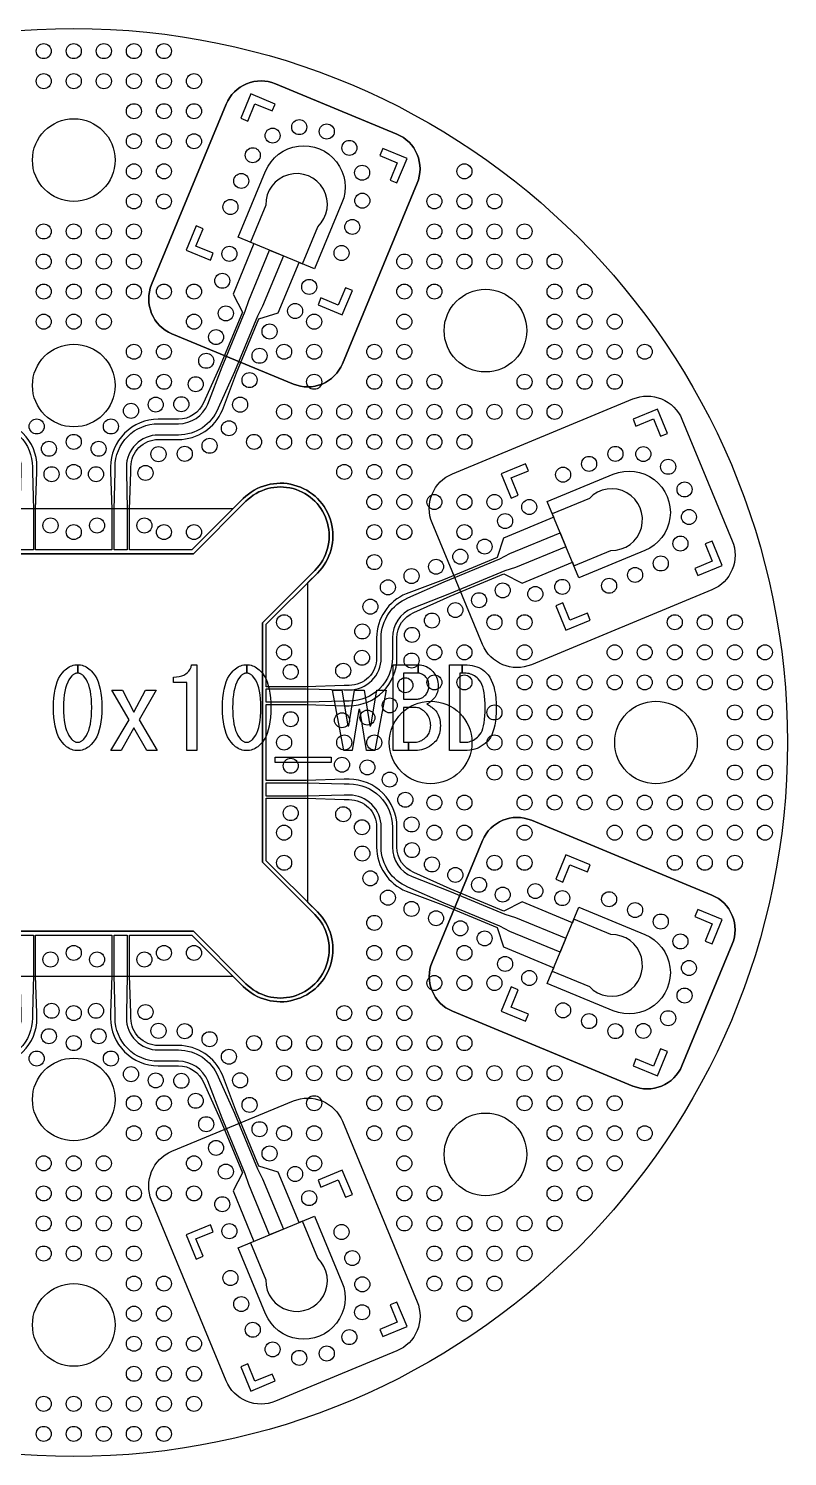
# Model space of a CAD drawing. Extents: x -19 to 105, y -19 to 19.
# Drawn here: x 84.8 to 105, y -19 to 19 of the extents above; entities that cross this region are included whole.
import ezdxf

# ---------------------------------------------------------------- set-up
doc = ezdxf.new("R2010")
doc.units = 0
for name, color, linetype in [('Cavity', 191, 'Continuous'), ('IMG', 7, 'Continuous'), ('l1', 1, 'Continuous'), ('l2', 3, 'Continuous'), ('l3', 30, 'Continuous'), ('nc_l1-l3', 5, 'Continuous'), ('nc_l2-l3', 212, 'Continuous'), ('outline', 150, 'Continuous')]:
    doc.layers.add(name, color=color, linetype=linetype)

msp = doc.modelspace()

# ---------------------------------------------------------------- linework, layer by layer
at = {"layer": 'Cavity'}
for points in [[(93.152, 10.0804), (95.142, 14.8845, 0.4142136), (94.6008, 16.1911), (91.3672, 17.5305, 0.4142136), (90.0606, 16.9893), (88.0707, 12.1851, 0.4142024), (88.6119, 10.8786), (91.8454, 9.5392, 0.4142136)], [(96.0804, 7.152), (100.8845, 9.142, -0.4142136), (102.1911, 8.6008), (103.5305, 5.3672, -0.4142136), (102.9893, 4.0606), (98.1851, 2.0707, -0.4142024), (96.8786, 2.6119), (95.5392, 5.8454, -0.4142136)], [(92.225, -4.2451), (92.4899, -4.5101, -1.0000253), (90.51, -6.4899), (90.2451, -6.225), (81.7549, -6.225), (81.49, -6.4899, -1.0000253), (79.5101, -4.5101), (79.775, -4.2451), (79.775, 4.2451), (79.5101, 4.5101, -1.0000253), (81.49, 6.4899), (81.7549, 6.225), (90.2451, 6.225), (90.51, 6.4899, -1.0000253), (92.4899, 4.5101), (92.225, 4.2451)], [(96.0804, -7.152), (100.8845, -9.142, 0.4142136), (102.1911, -8.6008), (103.5305, -5.3672, 0.4142136), (102.9893, -4.0606), (98.1851, -2.0707, 0.4142024), (96.8786, -2.6119), (95.5392, -5.8454, 0.4142136)], [(93.152, -10.0804), (95.142, -14.8845, -0.4142136), (94.6008, -16.1911), (91.3672, -17.5305, -0.4142136), (90.0606, -16.9893), (88.0707, -12.1851, -0.4142024), (88.6119, -10.8786), (91.8454, -9.5392, -0.4142136)]]:
    msp.add_lwpolyline(points, format="xyb", close=True, dxfattribs=at)
at = {"layer": 'IMG'}
for points in [[(85.7399, 1.905), (85.7731, 1.9362), (85.8069, 1.9641), (85.8415, 1.9887), (85.8768, 2.01), (85.9128, 2.0281), (85.9494, 2.0428), (85.9868, 2.0543), (86.0249, 2.0625), (86.0637, 2.0674), (86.1032, 2.0691), (86.1113, 2.0687), (86.1113, 1.8461), (86.1032, 1.8464), (86.0869, 1.8457), (86.0708, 1.8436), (86.055, 1.8401), (86.0394, 1.8352), (86.0241, 1.8288), (86.009, 1.8211), (85.9941, 1.812), (85.9794, 1.8014), (85.965, 1.7895), (85.9508, 1.7761), (85.9085, 1.7255), (85.8707, 1.6674), (85.8373, 1.6017), (85.8083, 1.5286), (85.7838, 1.448), (85.7638, 1.3599), (85.7482, 1.2642), (85.7371, 1.1611), (85.7304, 1.0505), (85.7282, 0.9324), (85.7304, 0.8099), (85.7371, 0.6956), (85.7482, 0.5896), (85.7638, 0.4917), (85.7838, 0.4021), (85.8083, 0.3206), (85.8373, 0.2474), (85.8707, 0.1824), (85.9085, 0.1255), (85.9508, 0.0769), (85.965, 0.0635), (85.9794, 0.0516), (85.9941, 0.041), (86.009, 0.0319), (86.0241, 0.0241), (86.0394, 0.0178), (86.055, 0.0129), (86.0708, 0.0094), (86.0869, 0.0073), (86.1032, 0.0066), (86.1195, 0.0073), (86.1355, 0.0094), (86.1513, 0.0129), (86.1669, 0.0178), (86.1823, 0.0241), (86.1974, 0.0319), (86.2123, 0.041), (86.2269, 0.0516), (86.2413, 0.0635), (86.2555, 0.0769), (86.2978, 0.1255), (86.3357, 0.1824), (86.3691, 0.2474), (86.398, 0.3206), (86.4225, 0.4021), (86.4426, 0.4917), (86.4581, 0.5896), (86.4693, 0.6956), (86.476, 0.8099), (86.4782, 0.9324), (86.476, 1.0526), (86.4693, 1.1649), (86.4581, 1.2691), (86.4426, 1.3655), (86.4225, 1.4538), (86.398, 1.5342), (86.3691, 1.6066), (86.3357, 1.6711), (86.2978, 1.7276), (86.2555, 1.7761), (86.2413, 1.7895), (86.2269, 1.8014), (86.2123, 1.812), (86.1974, 1.8211), (86.1823, 1.8288), (86.1669, 1.8352), (86.1513, 1.8401), (86.1355, 1.8436), (86.1195, 1.8457), (86.1113, 1.8461), (86.1113, 2.0687), (86.1427, 2.0674), (86.1815, 2.0625), (86.2195, 2.0543), (86.2569, 2.0428), (86.2936, 2.0281), (86.3296, 2.01), (86.3649, 1.9887), (86.3994, 1.9641), (86.4333, 1.9362), (86.4665, 1.905), (86.5199, 1.8447), (86.5677, 1.7761), (86.6099, 1.6993), (86.6465, 1.6144), (86.6774, 1.5212), (86.7027, 1.4199), (86.7224, 1.3103), (86.7365, 1.1925), (86.7449, 1.0665), (86.7477, 0.9324), (86.7449, 0.7959), (86.7365, 0.668), (86.7224, 0.5484), (86.7027, 0.4374), (86.6774, 0.3347), (86.6465, 0.2405), (86.6099, 0.1547), (86.5677, 0.0774), (86.5199, 0.0084), (86.4665, -0.052), (86.4333, -0.0832), (86.3994, -0.1111), (86.3649, -0.1357), (86.3296, -0.157), (86.2936, -0.1751), (86.2569, -0.1898), (86.2195, -0.2013), (86.1815, -0.2095), (86.1427, -0.2144), (86.1032, -0.2161), (86.0637, -0.2144), (86.0249, -0.2095), (85.9868, -0.2013), (85.9494, -0.1898), (85.9128, -0.1751), (85.8768, -0.157), (85.8415, -0.1357), (85.8069, -0.1111), (85.7731, -0.0832), (85.7399, -0.052), (85.6865, 0.0084), (85.6387, 0.0774), (85.5965, 0.1547), (85.5599, 0.2405), (85.529, 0.3347), (85.5037, 0.4374), (85.484, 0.5484), (85.4699, 0.668), (85.4615, 0.7959), (85.4587, 0.9324), (85.4615, 1.0665), (85.4699, 1.1925), (85.484, 1.3103), (85.5037, 1.4199), (85.529, 1.5212), (85.5599, 1.6144), (85.5965, 1.6993), (85.6387, 1.7761), (85.6865, 1.8447)], [(89.0094, -0.2161), (89.0094, 1.6003), (88.6579, 1.6003), (88.6579, 1.7409), (88.7365, 1.7442), (88.8083, 1.7541), (88.8734, 1.7705), (88.9316, 1.7934), (88.9831, 1.823), (89.0277, 1.8591), (89.0656, 1.9017), (89.0966, 1.9509), (89.1209, 2.0067), (89.1383, 2.0691), (89.279, 2.0691), (89.279, -0.2161)], [(90.2399, 1.905), (90.2731, 1.9362), (90.3069, 1.9641), (90.3415, 1.9887), (90.3768, 2.01), (90.4128, 2.0281), (90.4494, 2.0428), (90.4868, 2.0543), (90.5249, 2.0625), (90.5637, 2.0674), (90.6032, 2.0691), (90.6113, 2.0687), (90.6113, 1.8461), (90.6032, 1.8464), (90.5869, 1.8457), (90.5708, 1.8436), (90.555, 1.8401), (90.5394, 1.8352), (90.5241, 1.8288), (90.509, 1.8211), (90.4941, 1.812), (90.4794, 1.8014), (90.465, 1.7895), (90.4508, 1.7761), (90.4085, 1.7255), (90.3707, 1.6674), (90.3373, 1.6017), (90.3083, 1.5286), (90.2838, 1.448), (90.2638, 1.3599), (90.2482, 1.2642), (90.2371, 1.1611), (90.2304, 1.0505), (90.2282, 0.9324), (90.2304, 0.8099), (90.2371, 0.6956), (90.2482, 0.5896), (90.2638, 0.4917), (90.2838, 0.4021), (90.3083, 0.3206), (90.3373, 0.2474), (90.3707, 0.1824), (90.4085, 0.1255), (90.4508, 0.0769), (90.465, 0.0635), (90.4794, 0.0516), (90.4941, 0.041), (90.509, 0.0319), (90.5241, 0.0241), (90.5394, 0.0178), (90.555, 0.0129), (90.5708, 0.0094), (90.5869, 0.0073), (90.6032, 0.0066), (90.6195, 0.0073), (90.6355, 0.0094), (90.6513, 0.0129), (90.6669, 0.0178), (90.6823, 0.0241), (90.6974, 0.0319), (90.7123, 0.041), (90.7269, 0.0516), (90.7413, 0.0635), (90.7555, 0.0769), (90.7978, 0.1255), (90.8357, 0.1824), (90.8691, 0.2474), (90.898, 0.3206), (90.9225, 0.4021), (90.9426, 0.4917), (90.9581, 0.5896), (90.9693, 0.6956), (90.976, 0.8099), (90.9782, 0.9324), (90.976, 1.0526), (90.9693, 1.1649), (90.9581, 1.2691), (90.9426, 1.3655), (90.9225, 1.4538), (90.898, 1.5342), (90.8691, 1.6066), (90.8357, 1.6711), (90.7978, 1.7276), (90.7555, 1.7761), (90.7413, 1.7895), (90.7269, 1.8014), (90.7123, 1.812), (90.6974, 1.8211), (90.6823, 1.8288), (90.6669, 1.8352), (90.6513, 1.8401), (90.6355, 1.8436), (90.6195, 1.8457), (90.6113, 1.8461), (90.6113, 2.0687), (90.6427, 2.0674), (90.6815, 2.0625), (90.7195, 2.0543), (90.7569, 2.0428), (90.7936, 2.0281), (90.8296, 2.01), (90.8649, 1.9887), (90.8994, 1.9641), (90.9333, 1.9362), (90.9665, 1.905), (91.0199, 1.8447), (91.0677, 1.7761), (91.1099, 1.6993), (91.1465, 1.6144), (91.1774, 1.5212), (91.2027, 1.4199), (91.2224, 1.3103), (91.2365, 1.1925), (91.2449, 1.0665), (91.2477, 0.9324), (91.2449, 0.7959), (91.2365, 0.668), (91.2224, 0.5484), (91.2027, 0.4374), (91.1774, 0.3347), (91.1465, 0.2405), (91.1099, 0.1547), (91.0677, 0.0774), (91.0199, 0.0084), (90.9665, -0.052), (90.9333, -0.0832), (90.8994, -0.1111), (90.8649, -0.1357), (90.8296, -0.157), (90.7936, -0.1751), (90.7569, -0.1898), (90.7195, -0.2013), (90.6815, -0.2095), (90.6427, -0.2144), (90.6032, -0.2161), (90.5637, -0.2144), (90.5249, -0.2095), (90.4868, -0.2013), (90.4494, -0.1898), (90.4128, -0.1751), (90.3768, -0.157), (90.3415, -0.1357), (90.3069, -0.1111), (90.2731, -0.0832), (90.2399, -0.052), (90.1865, 0.0084), (90.1387, 0.0774), (90.0965, 0.1547), (90.0599, 0.2405), (90.029, 0.3347), (90.0037, 0.4374), (89.984, 0.5484), (89.9699, 0.668), (89.9615, 0.7959), (89.9587, 0.9324), (89.9615, 1.0665), (89.9699, 1.1925), (89.984, 1.3103), (90.0037, 1.4199), (90.029, 1.5212), (90.0599, 1.6144), (90.0965, 1.6993), (90.1387, 1.7761), (90.1865, 1.8447)], [(95.5251, 1.9284), (95.5585, 1.8926), (95.5883, 1.8553), (95.6147, 1.8166), (95.6376, 1.7766), (95.6569, 1.7351), (95.6727, 1.6922), (95.685, 1.6479), (95.6938, 1.6022), (95.6991, 1.5551), (95.7008, 1.5066), (95.6995, 1.463), (95.6957, 1.4213), (95.6892, 1.3814), (95.6802, 1.3434), (95.6686, 1.3074), (95.6544, 1.2731), (95.6377, 1.2408), (95.6183, 1.2103), (95.5964, 1.1817), (95.5719, 1.155), (95.5512, 1.1347), (95.5312, 1.1161), (95.5118, 1.0991), (95.4932, 1.0838), (95.4753, 1.07), (95.458, 1.058), (95.4415, 1.0475), (95.4257, 1.0388), (95.4106, 1.0316), (95.3962, 1.0261), (95.4215, 1.0119), (95.4458, 0.9975), (95.4693, 0.9829), (95.4918, 0.968), (95.5133, 0.9529), (95.534, 0.9375), (95.5537, 0.9219), (95.5724, 0.9061), (95.5902, 0.89), (95.6071, 0.8738), (95.636, 0.8421), (95.6619, 0.8081), (95.6848, 0.7718), (95.7046, 0.7331), (95.7213, 0.6921), (95.7351, 0.6488), (95.7457, 0.6031), (95.7533, 0.555), (95.7579, 0.5046), (95.7594, 0.4519), (95.7579, 0.3947), (95.7533, 0.3403), (95.7457, 0.2888), (95.7351, 0.24), (95.7213, 0.1941), (95.7046, 0.1509), (95.6848, 0.1106), (95.6619, 0.0731), (95.636, 0.0384), (95.6071, 0.0066), (95.5619, -0.0357), (95.5152, -0.0736), (95.4672, -0.107), (95.4177, -0.1359), (95.3669, -0.1604), (95.3146, -0.1805), (95.2609, -0.196), (95.2058, -0.2072), (95.1494, -0.2139), (95.0915, -0.2161), (94.9098, -0.2161), (94.9098, 0.0066), (95.0446, 0.0066), (95.0838, 0.008), (95.1219, 0.0122), (95.1588, 0.0192), (95.1946, 0.0291), (95.2292, 0.0417), (95.2626, 0.0572), (95.2948, 0.0755), (95.3258, 0.0966), (95.3557, 0.1205), (95.3844, 0.1472), (95.4067, 0.1713), (95.4266, 0.1969), (95.4442, 0.2238), (95.4594, 0.2522), (95.4723, 0.282), (95.4829, 0.3131), (95.4911, 0.3457), (95.4969, 0.3797), (95.5004, 0.4151), (95.5016, 0.4519), (95.5003, 0.4932), (95.4965, 0.533), (95.49, 0.5711), (95.481, 0.6075), (95.4694, 0.6423), (95.4552, 0.6755), (95.4385, 0.707), (95.4191, 0.7369), (95.3972, 0.7651), (95.3727, 0.7917), (95.3446, 0.8184), (95.3165, 0.8424), (95.2883, 0.8634), (95.2602, 0.8817), (95.2321, 0.8972), (95.204, 0.9099), (95.1758, 0.9197), (95.1477, 0.9267), (95.1196, 0.9309), (95.0915, 0.9324), (94.7751, 0.9324), (94.7751, 0.0066), (94.9098, 0.0066), (94.9098, -0.2161), (94.5055, -0.2161), (94.5055, 2.0691), (95.1149, 2.0691), (95.1675, 2.0677), (95.1723, 2.0673), (95.1723, 1.8459), (95.1618, 1.8464), (94.7751, 1.8464), (94.7751, 1.155), (95.1266, 1.155), (95.152, 1.1559), (95.1768, 1.1588), (95.2008, 1.1634), (95.2241, 1.17), (95.2467, 1.1784), (95.2687, 1.1888), (95.2899, 1.2009), (95.3104, 1.215), (95.3302, 1.2309), (95.3493, 1.2488), (95.3693, 1.2703), (95.3872, 1.2928), (95.4031, 1.3163), (95.4168, 1.3406), (95.4284, 1.3659), (95.4379, 1.3922), (95.4453, 1.4194), (95.4505, 1.4475), (95.4537, 1.4766), (95.4547, 1.5066), (95.4539, 1.5363), (95.4515, 1.5647), (95.4474, 1.5916), (95.4416, 1.6172), (95.4342, 1.6413), (95.4252, 1.6641), (95.4145, 1.6854), (95.4022, 1.7053), (95.3883, 1.7238), (95.3727, 1.7409), (95.3516, 1.761), (95.3305, 1.7789), (95.3094, 1.7947), (95.2883, 1.8084), (95.2672, 1.82), (95.2462, 1.8295), (95.2251, 1.8369), (95.204, 1.8422), (95.1829, 1.8454), (95.1723, 1.8459), (95.1723, 2.0673), (95.2176, 2.0634), (95.265, 2.0564), (95.3099, 2.0466), (95.3522, 2.0339), (95.3919, 2.0184), (95.4291, 2.0002), (95.4637, 1.9791), (95.4956, 1.9552)], [(96.9782, 1.8581), (97.0294, 1.8002), (97.0752, 1.7344), (97.1156, 1.6606), (97.1507, 1.5788), (97.1803, 1.489), (97.2046, 1.3913), (97.2235, 1.2856), (97.2369, 1.1719), (97.245, 1.0502), (97.2477, 0.9206), (97.2453, 0.7935), (97.2379, 0.6745), (97.2256, 0.5638), (97.2083, 0.4613), (97.1862, 0.3669), (97.1591, 0.2808), (97.1271, 0.2029), (97.0902, 0.1331), (97.0484, 0.0716), (97.0016, 0.0183), (96.9535, -0.0262), (96.9027, -0.0661), (96.8494, -0.1012), (96.7935, -0.1317), (96.735, -0.1575), (96.674, -0.1786), (96.6103, -0.195), (96.5441, -0.2067), (96.4753, -0.2137), (96.404, -0.2161), (96.0055, -0.2161), (96.0055, 2.0691), (96.3395, 2.0691), (96.3395, 1.8464), (96.2751, 1.8464), (96.2751, 0.0066), (96.404, 0.0066), (96.4457, 0.0082), (96.4865, 0.0131), (96.5263, 0.0213), (96.5652, 0.0328), (96.6032, 0.0476), (96.6402, 0.0656), (96.6763, 0.087), (96.7115, 0.1116), (96.7457, 0.1395), (96.779, 0.1706), (96.8124, 0.2098), (96.8422, 0.2569), (96.8686, 0.312), (96.8915, 0.375), (96.9108, 0.446), (96.9266, 0.525), (96.9389, 0.612), (96.9477, 0.7069), (96.953, 0.8098), (96.9547, 0.9206), (96.9529, 1.0338), (96.9472, 1.1391), (96.9379, 1.2363), (96.9247, 1.3256), (96.9079, 1.407), (96.8872, 1.4803), (96.8629, 1.5457), (96.8347, 1.6031), (96.8029, 1.6526), (96.7672, 1.6941), (96.7362, 1.723), (96.704, 1.7489), (96.6706, 1.7718), (96.636, 1.7916), (96.6003, 1.8083), (96.5633, 1.822), (96.5253, 1.8327), (96.486, 1.8403), (96.4456, 1.8449), (96.404, 1.8464), (96.3395, 1.8464), (96.3395, 2.0691), (96.404, 2.0691), (96.4751, 2.067), (96.5432, 2.0606), (96.6082, 2.0501), (96.6702, 2.0353), (96.7292, 2.0163), (96.7851, 1.9931), (96.8379, 1.9657), (96.8877, 1.9341), (96.9345, 1.8982)], [(87.7438, 0.6042), (88.2243, -0.2161), (87.943, -0.2161), (87.6032, 0.3933), (87.2633, -0.2161), (86.9821, -0.2161), (87.4743, 0.6042), (87.0172, 1.3894), (87.2985, 1.3894), (87.6032, 0.8034), (87.9079, 1.3894), (88.1891, 1.3894)], [(93.193, -0.2161), (92.8883, 1.3894), (93.1344, 1.3894), (93.2985, 0.4402), (93.3219, 0.4402), (93.4743, 1.3894), (93.7321, 1.3894), (93.8844, 0.4402), (93.9079, 0.4402), (94.0719, 1.3894), (94.318, 1.3894), (94.0133, -0.2161), (93.7907, -0.2161), (93.6149, 0.8738), (93.5915, 0.8738), (93.4157, -0.2161)], [(91.3649, -0.5325), (91.3649, -0.3919), (92.8532, -0.3919), (92.8532, -0.5325)]]:
    msp.add_lwpolyline(points, close=True, dxfattribs=at)
msp.add_circle((86, 0), 19, dxfattribs=at)
at = {"layer": 'l1'}
for points in [[(91.8454, 9.5392), (88.6119, 10.8786, -0.4142024), (88.0707, 12.1851), (90.0606, 16.9893, -0.4142136), (91.3672, 17.5305), (94.6008, 16.1911, -0.4142136), (95.142, 14.8845), (93.152, 10.0804, -0.4142136)], [(96.0804, 7.152), (100.8845, 9.142, -0.4142136), (102.1911, 8.6008), (103.5305, 5.3672, -0.4142136), (102.9893, 4.0606), (98.1851, 2.0707, -0.4142024), (96.8786, 2.6119), (95.5392, 5.8454, -0.4142136)], [(92.225, -4.2451), (92.4899, -4.5101, -1.0000253), (90.51, -6.4899), (90.2451, -6.225), (81.7549, -6.225), (81.49, -6.4899, -1.0000253), (79.5101, -4.5101), (79.775, -4.2451), (79.775, 4.2451), (79.5101, 4.5101, -1.0000253), (81.49, 6.4899), (81.7549, 6.225), (90.2451, 6.225), (90.51, 6.4899, -1.0000253), (92.4899, 4.5101), (92.225, 4.2451)], [(95.5392, -5.8454), (96.8786, -2.6119, -0.4142024), (98.1851, -2.0707), (102.9893, -4.0606, -0.4142136), (103.5305, -5.3672), (102.1911, -8.6008, -0.4142136), (100.8845, -9.142), (96.0804, -7.152, -0.4142136)], [(93.152, -10.0804), (95.142, -14.8845, -0.4142136), (94.6008, -16.1911), (91.3672, -17.5305, -0.4142136), (90.0606, -16.9893), (88.0707, -12.1851, -0.4142024), (88.6119, -10.8786), (91.8454, -9.5392, -0.4142136)]]:
    msp.add_lwpolyline(points, format="xyb", close=True, dxfattribs=at)
msp.add_circle((86, 0), 19, dxfattribs=at)
at = {"layer": 'l2'}
for points in [[(90.446, 16.6132), (90.6308, 16.5366), (90.8221, 16.9986), (91.2841, 16.8072), (91.3606, 16.992), (90.7139, 17.2599)], [(94.8714, 15.5378), (94.2246, 15.8057), (94.1481, 15.6209), (94.61, 15.4296), (94.4187, 14.9676), (94.6035, 14.8911)], [(88.9918, 13.1024), (89.6385, 12.8346), (89.7151, 13.0193), (89.2531, 13.2107), (89.4445, 13.6726), (89.2597, 13.7492)], [(93.4172, 12.0271), (93.2324, 12.1036), (93.041, 11.6417), (92.5791, 11.833), (92.5026, 11.6482), (93.1493, 11.3804)], [(100.8911, 8.6035), (100.9676, 8.4187), (101.4296, 8.61), (101.6209, 8.1481), (101.8057, 8.2246), (101.5378, 8.8714)], [(97.3804, 7.1493), (97.6482, 6.5026), (97.833, 6.5791), (97.6417, 7.041), (98.1036, 7.2324), (98.0271, 7.4172)], [(103.2599, 4.7139), (102.992, 5.3606), (102.8072, 5.2841), (102.9986, 4.8221), (102.5366, 4.6308), (102.6132, 4.446)], [(99.7492, 3.2597), (99.6726, 3.4445), (99.2107, 3.2531), (99.0193, 3.7151), (98.8346, 3.6385), (99.1024, 2.9918)], [(99.1024, -2.9918), (98.8346, -3.6385), (99.0193, -3.7151), (99.2107, -3.2531), (99.6726, -3.4445), (99.7492, -3.2597)], [(102.6132, -4.446), (102.5366, -4.6308), (102.9986, -4.8221), (102.8072, -5.2841), (102.992, -5.3606), (103.2599, -4.7139)], [(98.0271, -7.4172), (98.1036, -7.2324), (97.6417, -7.041), (97.833, -6.5791), (97.6482, -6.5026), (97.3804, -7.1493)], [(101.5378, -8.8714), (101.8057, -8.2246), (101.6209, -8.1481), (101.4296, -8.61), (100.9676, -8.4187), (100.8911, -8.6035)], [(93.1493, -11.3804), (92.5026, -11.6482), (92.5791, -11.833), (93.041, -11.6417), (93.2324, -12.1036), (93.4172, -12.0271)], [(89.2597, -13.7492), (89.4445, -13.6726), (89.2531, -13.2107), (89.7151, -13.0193), (89.6385, -12.8346), (88.9918, -13.1024)], [(94.6035, -14.8911), (94.4187, -14.9676), (94.61, -15.4296), (94.1481, -15.6209), (94.2246, -15.8057), (94.8714, -15.5378)], [(90.7139, -17.2599), (91.3606, -16.992), (91.2841, -16.8072), (90.8221, -16.9986), (90.6308, -16.5366), (90.446, -16.6132)]]:
    msp.add_lwpolyline(points, close=True, dxfattribs=at)
msp.add_lwpolyline([(83.75, -8.6034, 0.4142136), (85.02, -7.3334), (85.02, -7.2), (84.985, -6.2), (84.985, -5.125), (87.015, -5.125), (87.015, -6.2), (86.98, -7.2), (86.98, -7.3334, 0.4142136), (88.25, -8.6034), (88.7836, -8.6034, -0.3033653), (89.4581, -9.054), (89.8967, -10.0216), (90.4899, -11.4536), (90.2404, -11.9358), (90.7953, -13.2754), (90.7029, -13.3137), (91.1118, -14.3009, 1.5353237), (92.4976, -13.7268), (92.0887, -12.7397), (91.9964, -12.778), (91.4415, -11.4383), (90.9241, -11.2738), (90.331, -9.8418), (89.957, -8.8474, 0.3033543), (88.7836, -8.0634), (88.25, -8.0634, -0.4142136), (87.52, -7.3334), (87.52, -7.2), (87.485, -6.2), (87.485, -5.125), (89.1451, -5.125), (90.51, -6.4899, 1.0000253), (92.4899, -4.5101), (91.125, -3.1451), (91.125, -1.485), (92.2, -1.485), (93.2, -1.52), (93.3334, -1.52, -0.4142136), (94.0634, -2.25), (94.0634, -2.7836, 0.3033675), (94.8474, -3.957), (95.8418, -4.331), (97.2738, -4.9241), (97.4383, -5.4415), (98.778, -5.9964), (98.7397, -6.0887), (99.7268, -6.4976, 1.5354967), (100.3009, -5.1118), (99.3137, -4.7029), (99.2754, -4.7953), (97.9358, -4.2404), (97.4536, -4.4899), (96.0216, -3.8967), (95.054, -3.4581, -0.3033422), (94.6034, -2.7836), (94.6034, -2.25, 0.4142136), (93.3334, -0.98), (93.2, -0.98), (92.2, -1.015), (91.125, -1.015), (91.125, 1.015), (92.2, 1.015), (93.2, 0.98), (93.3334, 0.98, 0.4142136), (94.6034, 2.25), (94.6034, 2.7836, -0.3033653), (95.054, 3.4581), (96.0216, 3.8967), (97.4536, 4.4899), (97.9358, 4.2404), (99.2754, 4.7953), (99.3137, 4.7029), (100.3009, 5.1118, 1.5353237), (99.7268, 6.4976), (98.7397, 6.0887), (98.778, 5.9964), (97.4383, 5.4415), (97.2738, 4.9241), (95.8418, 4.331), (94.8474, 3.957, 0.3033543), (94.0634, 2.7836), (94.0634, 2.25, -0.4142136), (93.3334, 1.52), (93.2, 1.52), (92.2, 1.485), (91.125, 1.485), (91.125, 3.1451), (92.4899, 4.5101, 1.0000253), (90.51, 6.4899), (89.1451, 5.125), (87.485, 5.125), (87.485, 6.2), (87.52, 7.2), (87.52, 7.3334, -0.4142136), (88.25, 8.0634), (88.7836, 8.0634, 0.3033675), (89.957, 8.8474), (90.331, 9.8418), (90.9241, 11.2738), (91.4415, 11.4383), (91.9964, 12.778), (92.0887, 12.7397), (92.4976, 13.7268, 1.5354967), (91.1118, 14.3009), (90.7029, 13.3137), (90.7953, 13.2754), (90.2404, 11.9358), (90.4899, 11.4536), (89.8967, 10.0216), (89.4581, 9.054, -0.3033422), (88.7836, 8.6034), (88.25, 8.6034, 0.4142136), (86.98, 7.3334), (86.98, 7.2), (87.015, 6.2), (87.015, 5.125), (84.985, 5.125), (84.985, 6.2), (85.02, 7.2), (85.02, 7.3334, 0.4142136), (83.75, 8.6034)], format="xyb", dxfattribs=at)
for points in [[(84.9, 7.2), (84.925, 6.2), (84.925, 5.125), (84.575, 5.125), (84.575, 6.2), (84.6, 7.2), (84.6, 7.3334, 0.4142136), (83.75, 8.1834), (83.2164, 8.1834, -0.3033471), (82.1539, 8.8933), (81.7245, 9.8647), (81.1122, 11.3429), (80.9743, 11.6105), (80.4194, 12.9502), (80.7889, 13.1032), (81.3438, 11.7636), (81.4355, 11.4769), (82.0478, 9.9987), (82.4311, 9.0081, 0.3033413), (83.2164, 8.4834), (83.75, 8.4834, -0.4142136), (84.9, 7.3334)], [(87.4, 7.2), (87.425, 6.2), (87.425, 5.125), (87.075, 5.125), (87.075, 6.2), (87.1, 7.2), (87.1, 7.3334, -0.4142136), (88.25, 8.4834), (88.7836, 8.4834, 0.3033413), (89.5689, 9.0081), (89.9522, 9.9987), (90.5645, 11.4769), (90.6562, 11.7636), (91.2111, 13.1032), (91.5806, 12.9502), (91.0257, 11.6105), (90.8878, 11.3429), (90.2755, 9.8647), (89.8461, 8.8933, -0.3033471), (88.7836, 8.1834), (88.25, 8.1834, 0.4142136), (87.4, 7.3334)], [(93.2, 1.1), (92.2, 1.075), (91.125, 1.075), (91.125, 1.425), (92.2, 1.425), (93.2, 1.4), (93.3334, 1.4, 0.4142136), (94.1834, 2.25), (94.1834, 2.7836, -0.3033471), (94.8933, 3.8461), (95.8647, 4.2755), (97.3429, 4.8878), (97.6105, 5.0257), (98.9502, 5.5806), (99.1032, 5.2111), (97.7636, 4.6562), (97.4769, 4.5645), (95.9987, 3.9522), (95.0081, 3.5689, 0.3033413), (94.4834, 2.7836), (94.4834, 2.25, -0.4142136), (93.3334, 1.1)], [(93.2, -1.4), (92.2, -1.425), (91.125, -1.425), (91.125, -1.075), (92.2, -1.075), (93.2, -1.1), (93.3334, -1.1, -0.4142136), (94.4834, -2.25), (94.4834, -2.7836, 0.3033413), (95.0081, -3.5689), (95.9987, -3.9522), (97.4769, -4.5645), (97.7636, -4.6562), (99.1032, -5.2111), (98.9502, -5.5806), (97.6105, -5.0257), (97.3429, -4.8878), (95.8647, -4.2755), (94.8933, -3.8461, -0.3033471), (94.1834, -2.7836), (94.1834, -2.25, 0.4142136), (93.3334, -1.4)], [(84.6, -7.2), (84.575, -6.2), (84.575, -5.125), (84.925, -5.125), (84.925, -6.2), (84.9, -7.2), (84.9, -7.3334, -0.4142136), (83.75, -8.4834), (83.2164, -8.4834, 0.3033413), (82.4311, -9.0081), (82.0478, -9.9987), (81.4355, -11.4769), (81.3438, -11.7636), (80.7889, -13.1032), (80.4194, -12.9502), (80.9743, -11.6105), (81.1122, -11.3429), (81.7245, -9.8647), (82.1539, -8.8933, -0.3033471), (83.2164, -8.1834), (83.75, -8.1834, 0.4142136), (84.6, -7.3334)], [(87.1, -7.2), (87.075, -6.2), (87.075, -5.125), (87.425, -5.125), (87.425, -6.2), (87.4, -7.2), (87.4, -7.3334, 0.4142136), (88.25, -8.1834), (88.7836, -8.1834, -0.3033471), (89.8461, -8.8933), (90.2755, -9.8647), (90.8878, -11.3429), (91.0257, -11.6105), (91.5806, -12.9502), (91.2111, -13.1032), (90.6562, -11.7636), (90.5645, -11.4769), (89.9522, -9.9987), (89.5689, -9.0081, 0.3033413), (88.7836, -8.4834), (88.25, -8.4834, -0.4142136), (87.1, -7.3334)]]:
    msp.add_lwpolyline(points, format="xyb", close=True, dxfattribs=at)
at = {"layer": 'l3'}
for points in [[(93.1392, 14.3611), (92.4121, 12.6057), (90.3796, 13.4477), (91.1067, 15.203, -1.0000246)], [(101.203, 5.1067), (99.4477, 4.3796), (98.6057, 6.4121), (100.3611, 7.1392, -1.0000246)], [(89.1865, 5.025), (90.5808, 6.4192, -1), (92.4192, 4.5808), (91.025, 3.1865), (91.025, -3.1865), (92.4192, -4.5808, -1), (90.5808, -6.4192), (89.1865, -5.025), (82.8135, -5.025), (81.4192, -6.4192, -1), (79.5808, -4.5808), (80.975, -3.1865), (80.975, 3.1865), (79.5808, 4.5808, -1), (81.4192, 6.4192), (82.8135, 5.025)], [(100.3611, -7.1392), (98.6057, -6.4121), (99.4477, -4.3796), (101.203, -5.1067, -1.0000246)], [(91.1067, -15.203), (90.3796, -13.4477), (92.4121, -12.6057), (93.1392, -14.3611, -1.0000246)]]:
    msp.add_lwpolyline(points, format="xyb", close=True, dxfattribs=at)
msp.add_circle((86, 0), 19, dxfattribs=at)
at = {"layer": 'nc_l1-l3'}
for centre, radius in [((85.2, 18.4), 0.2), ((86, 18.4), 0.2), ((86.8, 18.4), 0.2), ((87.6, 18.4), 0.2), ((88.4, 18.4), 0.2), ((85.2, 17.6), 0.2), ((86, 17.6), 0.2), ((86.8, 17.6), 0.2), ((87.6, 17.6), 0.2), ((88.4, 17.6), 0.2), ((89.2, 17.6), 0.2), ((87.6, 16.8), 0.2), ((88.4, 16.8), 0.2), ((89.2, 16.8), 0.2), ((86, 15.5), 1.1), ((87.6, 16), 0.2), ((88.4, 16), 0.2), ((87.6, 15.2), 0.2), ((88.4, 15.2), 0.2), ((96.4, 15.2), 0.2), ((87.6, 14.4), 0.2), ((96.4, 14.4), 0.2), ((97.2, 14.4), 0.2), ((85.2, 13.6), 0.2), ((86, 13.6), 0.2), ((86.8, 13.6), 0.2), ((87.6, 13.6), 0.2), ((95.6, 13.6), 0.2), ((96.4, 13.6), 0.2), ((97.2, 13.6), 0.2), ((98, 13.6), 0.2), ((85.2, 12.8), 0.2), ((86, 12.8), 0.2), ((86.8, 12.8), 0.2), ((95.6, 12.8), 0.2), ((96.4, 12.8), 0.2), ((97.2, 12.8), 0.2), ((98, 12.8), 0.2), ((98.8, 12.8), 0.2), ((85.2, 12), 0.2), ((86, 12), 0.2), ((86.8, 12), 0.2), ((94.8, 12), 0.2), ((95.6, 12), 0.2), ((98.8, 12), 0.2), ((99.6, 12), 0.2), ((96.9602, 10.9602), 1.1), ((85.2, 11.2), 0.2), ((86, 11.2), 0.2), ((86.8, 11.2), 0.2), ((94.8, 11.2), 0.2), ((98.8, 11.2), 0.2), ((99.6, 11.2), 0.2), ((100.4, 11.2), 0.2), ((86, 9.5), 1.1), ((87.6, 10.4), 0.2), ((94.8, 10.4), 0.2), ((98.8, 10.4), 0.2), ((99.6, 10.4), 0.2), ((100.4, 10.4), 0.2), ((101.2, 10.4), 0.2), ((87.6, 9.6), 0.2), ((88.4, 9.6), 0.2), ((89.2461, 9.5349), 0.2), ((94, 9.6), 0.2), ((94.8, 9.6), 0.2), ((95.6, 9.6), 0.2), ((98, 9.6), 0.2), ((98.8, 9.6), 0.2), ((99.6, 9.6), 0.2), ((88.1815, 8.992), 0.2), ((88.8637, 9.003), 0.2), ((90.4293, 8.9914), 0.2), ((87.5239, 8.8262), 0.2), ((91.6, 8.8), 0.2), ((93.2, 8.8), 0.2), ((94, 8.8), 0.2), ((94.8, 8.8), 0.2), ((95.6, 8.8), 0.2), ((96.4, 8.8), 0.2), ((97.2, 8.8), 0.2), ((98, 8.8), 0.2), ((85.0125, 8.4112), 0.2), ((86.9875, 8.4112), 0.2), ((90.1299, 8.3622), 0.2), ((85.3382, 7.8164), 0.2), ((86, 8), 0.2), ((86.6618, 7.8164), 0.2), ((89.6149, 7.8965), 0.2), ((90.8, 8), 0.2), ((91.6, 8), 0.2), ((92.4, 8), 0.2), ((93.2, 8), 0.2), ((94, 8), 0.2), ((94.8, 8), 0.2), ((95.6, 8), 0.2), ((88.2554, 7.6734), 0.2), ((88.9546, 7.6822), 0.2), ((85.4084, 7.1405), 0.2), ((86, 7.2), 0.2), ((86.5916, 7.1405), 0.2), ((87.9094, 7.1735), 0.2), ((93.2, 7.2), 0.2), ((94, 7.2), 0.2), ((94.8, 7.2), 0.2), ((94, 6.4), 0.2), ((94, 5.6), 0.2), ((94.8, 5.6), 0.2), ((94, 4.8), 0.2), ((94.9914, 4.4293), 0.2), ((94.3622, 4.1299), 0.2), ((93.8965, 3.6149), 0.2), ((95.5349, 3.2461), 0.2), ((93.6822, 2.9546), 0.2), ((95.003, 2.8637), 0.2), ((102.8, 3.2), 0.2), ((103.6, 3.2), 0.2), ((93.6734, 2.2554), 0.2), ((94.992, 2.1815), 0.2), ((95.6, 2.4), 0.2), ((101.2, 2.4), 0.2), ((102, 2.4), 0.2), ((102.8, 2.4), 0.2), ((103.6, 2.4), 0.2), ((104.4, 2.4), 0.2), ((93.1735, 1.9094), 0.2), ((94.8262, 1.5239), 0.2), ((95.6, 1.6), 0.2), ((96.4, 1.6), 0.2), ((99.6, 1.6), 0.2), ((100.4, 1.6), 0.2), ((101.2, 1.6), 0.2), ((102, 1.6), 0.2), ((102.8, 1.6), 0.2), ((103.6, 1.6), 0.2), ((104.4, 1.6), 0.2), ((94.4112, 0.9875), 0.2), ((93.1405, 0.5916), 0.2), ((93.8164, 0.6618), 0.2), ((95.5, 0), 1.1), ((97.2, 0.8), 0.2), ((98, 0.8), 0.2), ((98.8, 0.8), 0.2), ((99.6, 0.8), 0.2), ((101.5, 0), 1.1), ((103.6, 0.8), 0.2), ((104.4, 0.8), 0.2), ((93.2, 0), 0.2), ((94, 0), 0.2), ((97.2, 0), 0.2), ((98, 0), 0.2), ((98.8, 0), 0.2), ((99.6, 0), 0.2), ((103.6, 0), 0.2), ((104.4, 0), 0.2), ((93.1405, -0.5916), 0.2), ((93.8164, -0.6618), 0.2), ((97.2, -0.8), 0.2), ((98, -0.8), 0.2), ((98.8, -0.8), 0.2), ((99.6, -0.8), 0.2), ((103.6, -0.8), 0.2), ((104.4, -0.8), 0.2), ((94.4112, -0.9875), 0.2), ((94.8262, -1.5239), 0.2), ((95.6, -1.6), 0.2), ((96.4, -1.6), 0.2), ((99.6, -1.6), 0.2), ((100.4, -1.6), 0.2), ((101.2, -1.6), 0.2), ((102, -1.6), 0.2), ((102.8, -1.6), 0.2), ((103.6, -1.6), 0.2), ((104.4, -1.6), 0.2), ((93.1735, -1.9094), 0.2), ((93.6734, -2.2554), 0.2), ((94.992, -2.1815), 0.2), ((95.6, -2.4), 0.2), ((101.2, -2.4), 0.2), ((102, -2.4), 0.2), ((102.8, -2.4), 0.2), ((103.6, -2.4), 0.2), ((104.4, -2.4), 0.2), ((93.6822, -2.9546), 0.2), ((95.003, -2.8637), 0.2), ((102.8, -3.2), 0.2), ((103.6, -3.2), 0.2), ((93.8965, -3.6149), 0.2), ((95.5349, -3.2461), 0.2), ((94.3622, -4.1299), 0.2), ((94.9914, -4.4293), 0.2), ((94, -4.8), 0.2), ((94, -5.6), 0.2), ((94.8, -5.6), 0.2), ((94, -6.4), 0.2), ((85.4084, -7.1405), 0.2), ((86, -7.2), 0.2), ((86.5916, -7.1405), 0.2), ((87.9094, -7.1735), 0.2), ((93.2, -7.2), 0.2), ((94, -7.2), 0.2), ((94.8, -7.2), 0.2), ((88.2554, -7.6734), 0.2), ((88.9546, -7.6822), 0.2), ((85.3382, -7.8164), 0.2), ((86, -8), 0.2), ((86.6618, -7.8164), 0.2), ((89.6149, -7.8965), 0.2), ((90.8, -8), 0.2), ((91.6, -8), 0.2), ((92.4, -8), 0.2), ((93.2, -8), 0.2), ((94, -8), 0.2), ((94.8, -8), 0.2), ((95.6, -8), 0.2), ((85.0125, -8.4112), 0.2), ((86.9875, -8.4112), 0.2), ((90.1299, -8.3622), 0.2), ((86, -9.5), 1.1), ((87.5239, -8.8262), 0.2), ((91.6, -8.8), 0.2), ((93.2, -8.8), 0.2), ((94, -8.8), 0.2), ((94.8, -8.8), 0.2), ((95.6, -8.8), 0.2), ((96.4, -8.8), 0.2), ((97.2, -8.8), 0.2), ((98, -8.8), 0.2), ((88.1815, -8.992), 0.2), ((88.8637, -9.003), 0.2), ((90.4293, -8.9914), 0.2), ((87.6, -9.6), 0.2), ((88.4, -9.6), 0.2), ((89.2461, -9.5349), 0.2), ((94, -9.6), 0.2), ((94.8, -9.6), 0.2), ((95.6, -9.6), 0.2), ((98, -9.6), 0.2), ((98.8, -9.6), 0.2), ((99.6, -9.6), 0.2), ((96.9602, -10.9602), 1.1), ((87.6, -10.4), 0.2), ((94.8, -10.4), 0.2), ((98.8, -10.4), 0.2), ((99.6, -10.4), 0.2), ((100.4, -10.4), 0.2), ((101.2, -10.4), 0.2), ((85.2, -11.2), 0.2), ((86, -11.2), 0.2), ((86.8, -11.2), 0.2), ((94.8, -11.2), 0.2), ((98.8, -11.2), 0.2), ((99.6, -11.2), 0.2), ((100.4, -11.2), 0.2), ((85.2, -12), 0.2), ((86, -12), 0.2), ((86.8, -12), 0.2), ((94.8, -12), 0.2), ((95.6, -12), 0.2), ((98.8, -12), 0.2), ((99.6, -12), 0.2), ((85.2, -12.8), 0.2), ((86, -12.8), 0.2), ((86.8, -12.8), 0.2), ((95.6, -12.8), 0.2), ((96.4, -12.8), 0.2), ((97.2, -12.8), 0.2), ((98, -12.8), 0.2), ((98.8, -12.8), 0.2), ((85.2, -13.6), 0.2), ((86, -13.6), 0.2), ((86.8, -13.6), 0.2), ((87.6, -13.6), 0.2), ((95.6, -13.6), 0.2), ((96.4, -13.6), 0.2), ((97.2, -13.6), 0.2), ((98, -13.6), 0.2), ((86, -15.5), 1.1), ((87.6, -14.4), 0.2), ((96.4, -14.4), 0.2), ((97.2, -14.4), 0.2), ((87.6, -15.2), 0.2), ((88.4, -15.2), 0.2), ((96.4, -15.2), 0.2), ((87.6, -16), 0.2), ((88.4, -16), 0.2), ((87.6, -16.8), 0.2), ((88.4, -16.8), 0.2), ((89.2, -16.8), 0.2), ((85.2, -17.6), 0.2), ((86, -17.6), 0.2), ((86.8, -17.6), 0.2), ((87.6, -17.6), 0.2), ((88.4, -17.6), 0.2), ((89.2, -17.6), 0.2), ((85.2, -18.4), 0.2), ((86, -18.4), 0.2), ((86.8, -18.4), 0.2), ((87.6, -18.4), 0.2), ((88.4, -18.4), 0.2)]:
    msp.add_circle(centre, radius, dxfattribs=at)
at = {"layer": 'nc_l2-l3'}
for centre in [(91.2937, 16.1504), (92.0014, 16.3774), (92.7352, 16.2603), (89.2, 16), (93.337, 15.8242), (90.765, 15.6282), (93.6768, 15.1633), (90.4585, 14.9447), (88.4, 14.4), (90.1715, 14.2518), (93.6815, 14.4202), (95.6, 14.4), (93.4149, 13.7201), (87.6, 12.8), (90.142, 13.0048), (93.1279, 13.0272), (94.8, 12.8), (87.6, 12), (88.4, 12), (89.2, 12), (89.9531, 12.2876), (92.267, 12.1247), (89.2, 11.2), (90.0484, 11.42), (91.8934, 11.4839), (92.4, 11.2), (91.2125, 10.9379), (89.7871, 10.789), (88.4, 10.4), (89.5251, 10.1583), (90.9448, 10.2917), (91.6, 10.4), (92.4, 10.4), (94, 10.4), (90.6786, 9.6449), (92.4, 9.6), (100.4, 9.6), (92.4, 8.8), (98.8, 8.8), (96.4, 8), (99.7201, 7.4149), (100.4202, 7.6815), (101.1633, 7.6768), (99.0272, 7.1279), (101.8242, 7.337), (102.2603, 6.7352), (94.8, 6.4), (95.6, 6.4), (96.4, 6.4), (97.2, 6.4), (98.1247, 6.267), (97.4839, 5.8934), (102.3774, 6.0014), (85.38, 5.775), (86, 5.6), (86.62, 5.775), (87.88, 5.775), (88.4, 5.6), (89.2, 5.6), (96.4, 5.6), (96.9379, 5.2125), (102.1504, 5.2937), (96.2917, 4.9448), (101.6282, 4.765), (95.6449, 4.6786), (100.9447, 4.4585), (97.42, 4.0484), (99.0048, 4.142), (100.2518, 4.1715), (96.789, 3.7871), (98.2876, 3.9531), (96.1583, 3.5251), (91.6, 3.2), (97.2, 3.2), (98, 3.2), (102, 3.2), (91.6, 2.4), (96.4, 2.4), (98, 2.4), (100.4, 2.4), (91.775, 1.88), (98, 1.6), (98.8, 1.6), (91.775, 0.62), (91.6, 0), (91.775, -0.62), (98, -1.6), (98.8, -1.6), (91.775, -1.88), (91.6, -2.4), (96.4, -2.4), (98, -2.4), (100.4, -2.4), (91.6, -3.2), (97.2, -3.2), (98, -3.2), (102, -3.2), (96.1583, -3.5251), (96.789, -3.7871), (98.2876, -3.9531), (97.42, -4.0484), (99.0048, -4.142), (100.2518, -4.1715), (95.6449, -4.6786), (100.9447, -4.4585), (96.2917, -4.9448), (101.6282, -4.765), (96.9379, -5.2125), (102.1504, -5.2937), (85.38, -5.775), (86, -5.6), (86.62, -5.775), (87.88, -5.775), (88.4, -5.6), (89.2, -5.6), (96.4, -5.6), (97.4839, -5.8934), (98.1247, -6.267), (102.3774, -6.0014), (94.8, -6.4), (95.6, -6.4), (96.4, -6.4), (97.2, -6.4), (102.2603, -6.7352), (99.0272, -7.1279), (99.7201, -7.4149), (101.8242, -7.337), (100.4202, -7.6815), (101.1633, -7.6768), (96.4, -8), (92.4, -8.8), (98.8, -8.8), (90.6786, -9.6449), (92.4, -9.6), (100.4, -9.6), (88.4, -10.4), (89.5251, -10.1583), (90.9448, -10.2917), (91.6, -10.4), (92.4, -10.4), (94, -10.4), (89.7871, -10.789), (89.2, -11.2), (91.2125, -10.9379), (92.4, -11.2), (90.0484, -11.42), (91.8934, -11.4839), (87.6, -12), (88.4, -12), (89.2, -12), (89.9531, -12.2876), (92.267, -12.1247), (87.6, -12.8), (90.142, -13.0048), (93.1279, -13.0272), (94.8, -12.8), (93.4149, -13.7201), (90.1715, -14.2518), (88.4, -14.4), (93.6815, -14.4202), (95.6, -14.4), (90.4585, -14.9447), (93.6768, -15.1633), (90.765, -15.6282), (89.2, -16), (91.2937, -16.1504), (93.337, -15.8242), (92.0014, -16.3774), (92.7352, -16.2603)]:
    msp.add_circle(centre, 0.2, dxfattribs=at)
at = {"layer": 'outline'}
msp.add_lwpolyline([(82.8135, 5.025), (81.4192, 6.4192, 1), (79.5808, 4.5808), (80.975, 3.1865), (80.975, -3.1865), (79.5808, -4.5808, 1), (81.4192, -6.4192), (82.8135, -5.025), (89.1865, -5.025), (90.5808, -6.4192, 1), (92.4192, -4.5808), (91.025, -3.1865), (91.025, 3.1865), (92.4192, 4.5808, 1), (90.5808, 6.4192), (89.1865, 5.025)], format="xyb", close=True, dxfattribs=at)
msp.add_circle((86, 0), 19, dxfattribs=at)

doc.saveas('drawing.dxf')
